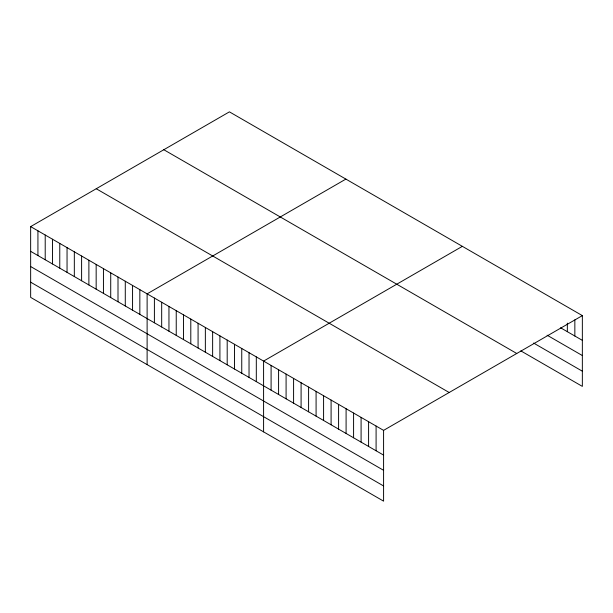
<?xml version="1.0" encoding="UTF-8"?>
<svg xmlns="http://www.w3.org/2000/svg" width="613" height="613" viewBox="0 0 613 613"><rect width="100%" height="100%" fill="white"/><g stroke="black" fill="none" stroke-linecap="round" stroke-linejoin="round"><path stroke-width="0.92" d="M30.65 226.611L383.585 430.372L383.585 501.143L30.65 297.382L30.65 226.611L229.415 111.857L582.35 315.618L582.35 386.389L520.851 350.889M345.878 179.096L147.12 293.849L147.12 364.62M462.348 246.342L263.59 361.095L263.59 431.866M383.585 430.372L582.35 315.618M560.604 327.794L582.35 340.353M547.102 335.196L582.35 355.548M533.601 343.058L582.35 371.202M163.817 149.725L516.759 353.486M96.241 188.743L449.183 392.504M30.65 251.345L383.585 455.107M30.65 266.532L383.585 470.301M30.65 282.187L383.585 485.956M574.848 319.856L574.848 336.024M567.347 323.135L567.347 331.694M376.091 426.043L376.091 450.777M368.589 421.713L368.589 446.448M361.088 417.384L361.088 442.119M353.586 413.055L353.586 437.789M346.092 408.725L346.092 433.46M338.591 404.396L338.591 429.131M331.089 400.067L331.089 424.801M323.587 395.737L323.587 420.464M316.086 391.408L316.086 416.135M308.592 387.071L308.592 411.806M301.09 382.742L301.09 407.476M293.589 378.413L293.589 403.147M286.087 374.083L286.087 398.818M278.586 369.754L278.586 394.488M271.092 365.425L271.092 390.159M256.311 356.889L256.311 381.623M249.031 352.69L249.031 377.424M241.752 348.483L241.752 373.217M234.472 344.284L234.472 369.018M227.193 340.077L227.193 364.812M219.914 335.878L219.914 360.613M212.634 331.679L212.634 356.406M205.355 327.472L205.355 352.207M198.076 323.273L198.076 348M190.796 319.066L190.796 343.801M183.517 314.867L183.517 339.594M176.237 310.661L176.237 335.395M168.958 306.462L168.958 331.196M161.679 302.255L161.679 326.99M154.399 298.056L154.399 322.79M139.841 289.65L139.841 314.385M132.561 285.443L132.561 310.178M125.282 281.244L125.282 305.979M118.002 277.038L118.002 301.772M110.723 272.839L110.723 297.573M103.444 268.632L103.444 293.366M96.164 264.433L96.164 289.167M88.885 260.226L88.885 284.961M81.606 256.027L81.606 280.762M74.326 251.82L74.326 276.555M67.047 247.621L67.047 272.356M59.767 243.422L59.767 268.149M52.488 239.216L52.488 263.95M45.209 235.017L45.209 259.743M37.929 230.81L37.929 255.544"/></g></svg>
